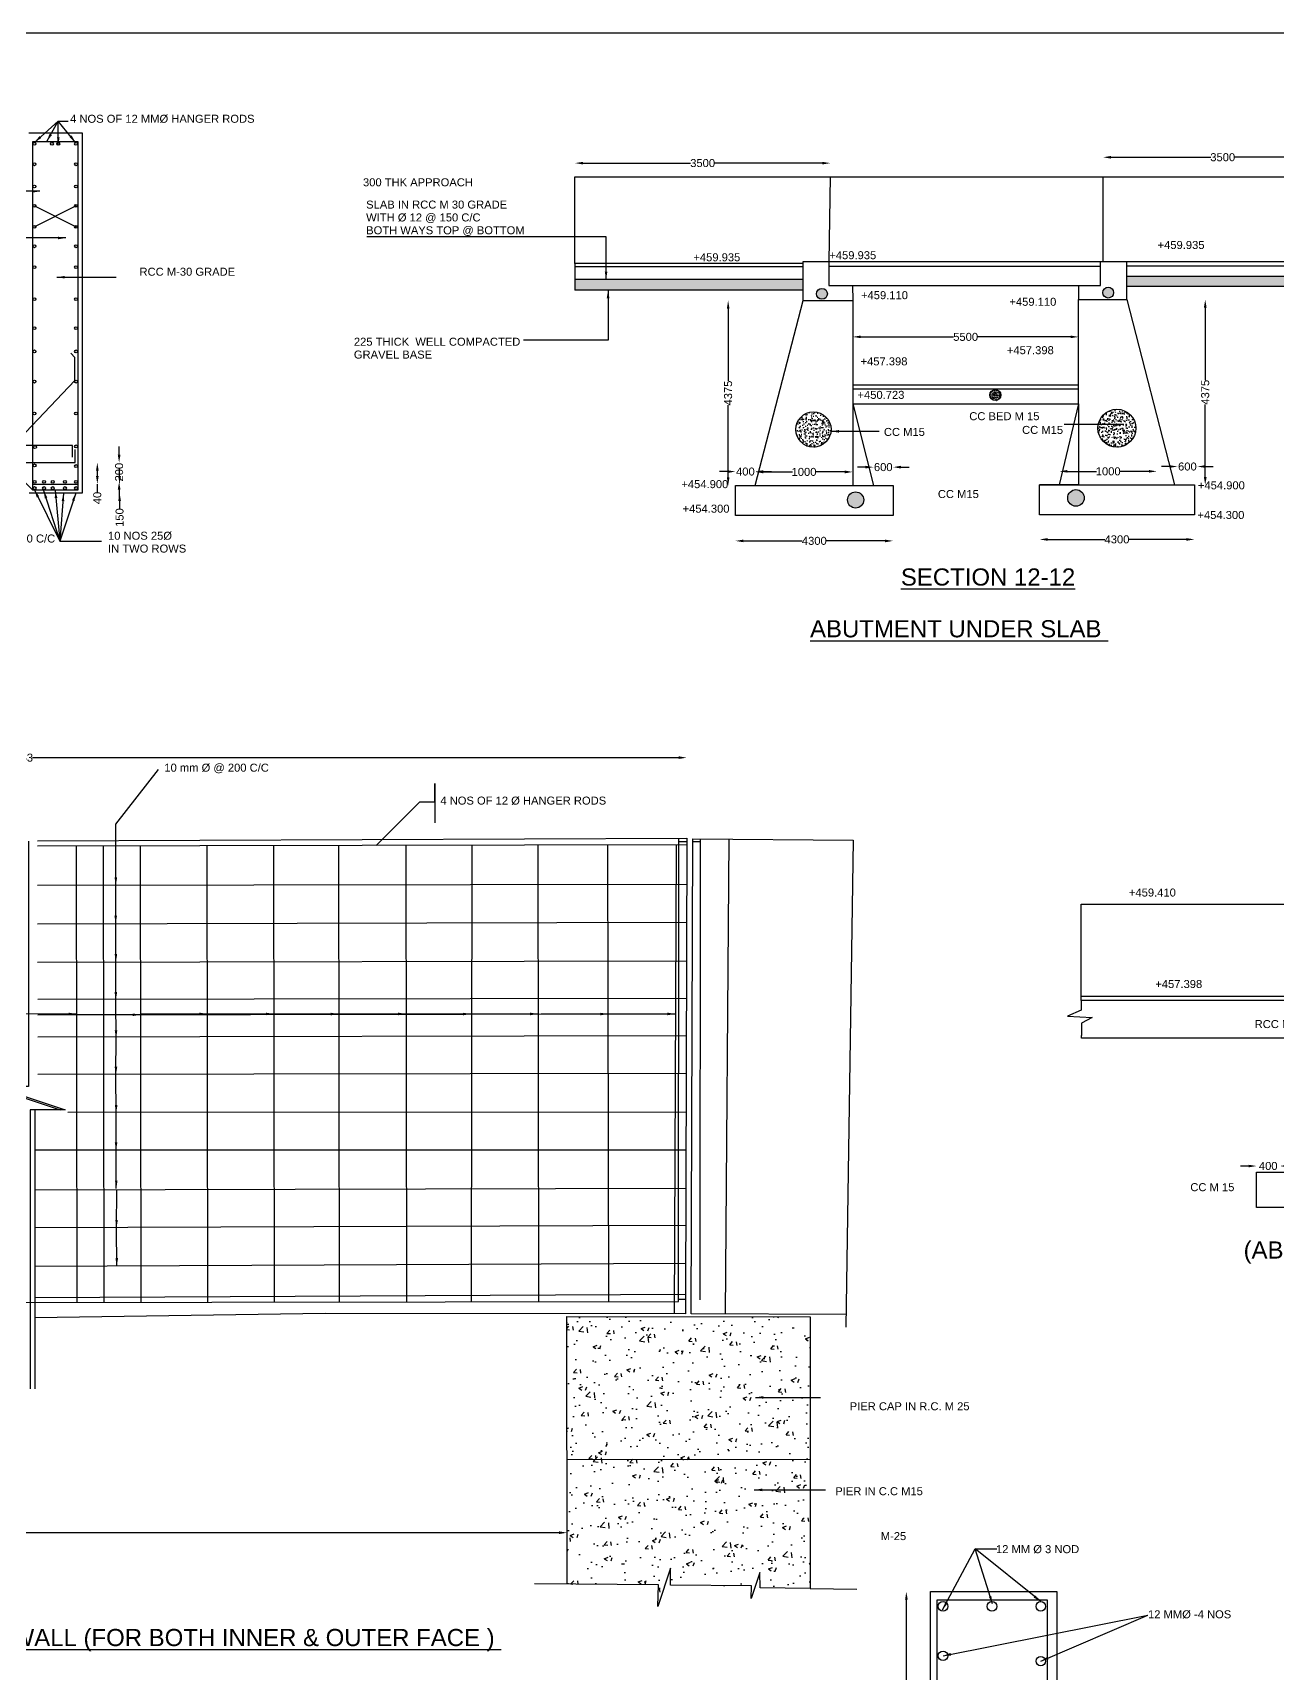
# Model space of a CAD drawing. Header units: millimetres. Extents: x 2556607 to 2590778, y 44347495 to 44371211.
# Drawn here: x 2566136 to 2577023, y 44356865 to 44371211 of the extents above; entities that cross this region are included whole.
import ezdxf

# ---------------------------------------------------------------- set-up
doc = ezdxf.new("R2010")
doc.units = ezdxf.units.MM
doc.header["$MEASUREMENT"] = 0
doc.layers.add('DRAWING', color=2, linetype='Continuous')
doc.styles.get("Standard").update_dxf_attribs({"font": 'arial.ttf', "height": 70})
doc.dimstyles.get("Standard").update_dxf_attribs({"dimtxt": 70, "dimasz": 70, "dimexe": 0.18, "dimexo": 0.0625, "dimgap": 0.09, "dimtad": 0, "dimdec": 0, "dimzin": 0, "dimdsep": 46, "dimtxsty": 'Standard', "dimcen": 0.09, "dimse1": 1, "dimse2": 1, "dimadec": 0, "dimazin": 0, "dimtfac": 1, "dimtdec": 0, "dimtofl": 0, "dimtmove": 0, "dimatfit": 3, "dimfxl": 1, "dimtolj": 1, "dimtzin": 0, "dimarcsym": 0})
pattern_1 = [(228.0128, (54, 75), (-599.99986741186, -675.00010062054), [10.0902, -998.9316]), (184.9697, (47.25, 67.5), (900.00007886382, 74.99934802553), [17.3151, -1714.194375]), (132.5104, (30, 66), (749.999303876, -825.00065054034), [12.2091, -1208.7024]), (267.2737, (0.75, 47.25), (74.99970132954, 1500.000022123), [15.76785, -1561.01685]), (292.8337, (0, 31.5), (-375.0007429078, 899.99973088333), [15.461625, -1530.702975]), (357.2737, (6, 17.25), (-1500.000022123, 74.99970132954), [15.76785, -1561.01685]), (37.6942, (21.75, 16.5), (-975.00055092135, -749.99928038704), [20.852175, -2064.363675]), (72.2553, (38.25, 29.25), (525.0008072029, 1649.99971734294), [19.6866, -1948.974075]), (121.4296, (44.25, 48), (-600.00061756323, 974.99962773694), [15.82125, -1566.305475]), (175.2364, (36, 61.5), (825.000070974, -74.9993649496), [18.0624, -885.057225]), (222.3974, (18, 63), (-900.00055133049, -824.99940615106), [23.3586, -2312.503125]), (138.8141, (75, 46.5), (-525.0002210104, 449.9997985007), [7.972575, -789.2883]), (171.4692, (69, 51.75), (974.99987136113, -150.00059325298), [15.167775, -1501.613325]), (225, (54, 54), (-8e-15, -75.00002321), [10.606575, -95.4594]), (203.1986, (48.75, 63), (374.9999798, 150.0000993949), [5.71185, -565.471125]), (291.8014, (43.5, 60.75), (-74.9999932875, 225.000020476), [8.077725, -395.80965]), (30.9638, (46.5, 53.25), (224.9998516716, 150.0001862656), [13.119675, -424.201725]), (161.5651, (57.75, 60), (150.000032594, -74.999880242), [9.486825, -227.684025]), (16.3895, (0, 60.75), (750.0001648809, 224.99945323635), [13.29, -1315.713375]), (70.3462, (12.75, 64.5), (-299.9996435529, -825.00016017047), [11.149575, -1103.8056]), (293.1986, (57.75, 75), (-150.0000993949, 374.9999798), [11.423625, -559.75935]), (343.6105, (62.25, 64.5), (-750.0001648809, 224.99945323635), [13.29, -1315.713375]), (339.444, (0, 14.25), (-375.0001383407, 149.9996997316), [12.816, -627.9843]), (294.7751, (12, 9.75), (-374.9994141934, 825.00025663793), [10.73835, -1063.098225]), (66.8014, (58.5, 0), (150.0000993949, 374.9999798), [11.423625, -559.75935]), (17.354, (63, 10.5), (-975.00015143226, -299.99958766943), [12.572325, -1244.6568]), (69.444, (21.75, 0), (-149.9996997316, -375.0001383407), [6.408, -634.3923]), (101.3099, (54, 0), (-74.999822412, 300.0000564173), [3.82425, -378.602175]), (165.9638, (53.25, 3.75), (225.000040949, -74.999854302), [15.461625, -293.77125]), (186.009, (38.25, 7.5), (749.99998131795, 74.99994881114), [14.32875, -1418.544225]), (303.6901, (46.5, 46.5), (-75.000100088, 149.999966833), [10.81665, -259.599675]), (353.1572, (52.5, 37.5), (1274.9999524109, -150.00059984436), [18.88455, -1869.567225]), (60.9454, (71.25, 35.25), (-300.00000204, -525.0000288427), [7.7217, -764.45055]), (90, (75, 42), (-75, 75), [4.5, -70.5]), (120.2564, (36.75, 9.75), (299.9996165102, -525.0001841891), [10.4193, -1031.514]), (48.0128, (31.5, 18.75), (599.99986741186, 675.00010062054), [20.1804, -988.8414]), (0, (45, 33.75), (75, 75), [19.5, -55.5]), (325.3048, (64.5, 33.75), (-749.99956942406, 525.0006457196), [11.85855, -1173.99555]), (254.0546, (74.25, 27), (-74.9999916972, -300.000009499), [10.92015, -535.0881]), (207.646, (71.25, 16.5), (-1424.99968553847, -750.00057848769), [17.779875, -1760.21055]), (175.4261, (55.5, 8.25), (-975.0000418734, 74.99961008708), [18.809925, -1862.18055])]
pattern_2 = [(50, (0, 0), (71.72601826, -6.2752135), [7.5, -82.5]), (355, (0, 0), (-13.87513336, 75.21921337), [6, -66]), (100.4514, (5.98, -0.52), (57.85093817, 68.94395421), [6.374019, -70.1142112]), (46.1842, (0, 20), (106.72410486, -16.55190143), [11.25, -123.75]), (96.6356, (8.89, 18.62), (93.46627055, 97.4117871), [9.5610288, -105.1713]), (351.1842, (0, 20), (93.4661945, 97.4118601), [9, -99]), (21, (10, 15), (59.69070521, -40.26188907), [7.5, -82.5]), (326, (10, 15), (24.33153319, 72.5150045), [6, -66]), (71.4514, (14.974, 11.645), (84.02226286, 32.25304967), [6.374019, -70.1142112]), (37.5, (0, 0), (1.215985532, 33.289385383), [0, -65.2, 0, -67, 0, -66.25]), (7.5, (0, 0), (26.306953744, 39.441171188), [0, -38.2, 0, -63.7, 0, -25.25]), (327.5, (-22.3, 0), (53.382243617, -2.255487173), [0, -25, 0, -78, 0, -103.5]), (317.5, (-32.3, 0), (58.318616934, 10.010498233), [0, -32.5, 0, -51.8, 0, -73.5])]
pattern_3 = [(50, (0, 0), (14.345203652, -1.2550426997), [1.5, -16.5]), (355, (0, 0), (-2.7750266723, 15.043842674), [1.2, -13.2]), (100.4514, (1.195, -0.105), (11.5701876343, 13.7887908412), [1.2748038, -14.02284224]), (46.1842, (0, 4), (21.3448209725, -3.3103802866), [2.25, -24.75]), (96.6356, (1.779, 3.724), (18.693254111, 19.482357418), [1.91220576, -21.03426]), (351.1842, (0, 4), (18.693238903, 19.482372019), [1.8, -19.8]), (21, (2, 3), (11.9381410424, -8.0523778133), [1.5, -16.5]), (326, (2, 3), (4.8663066384, 14.503000901), [1.2, -13.2]), (71.4514, (2.995, 2.329), (16.8044525716, 6.450609934), [1.2748038, -14.02284224]), (37.5, (0, 0), (0.24319710635, 6.6578770766), [0, -13.04, 0, -13.4, 0, -13.25]), (7.5, (0, 0), (5.2613907488, 7.8882342376), [0, -7.64, 0, -12.74, 0, -5.05]), (327.5, (-4.46, 0), (10.67644872345, -0.4510974347), [0, -5, 0, -15.6, 0, -20.7]), (317.5, (-6.46, 0), (11.6637233868, 2.0020996466), [0, -6.5, 0, -10.36, 0, -14.7])]

# ---------------------------------------------------------------- blocks, each defined once
blk = doc.blocks.new('*D65')
at = {"layer": 'Defpoints', "color": 0, "transparency": 16777216}
for p in [(2576842, 44361301), (2576842, 44361246), (2577046, 44361246)]:
    blk.add_point(p, dxfattribs=at)
at = {"layer": 'DRAWING', "color": 0, "lineweight": -2, "transparency": 16777216}
for p, q in [((2576772, 44361301), (2576702, 44361301)), ((2577116, 44361301), (2577186, 44361301))]:
    blk.add_line(p, q, dxfattribs=at)
at = {"layer": 'DRAWING', "color": 0, "transparency": 16777216}
for points in [[(2576772, 44361312), (2576772, 44361289), (2576842, 44361301)], [(2577116, 44361312), (2577116, 44361289), (2577046, 44361301)]]:
    blk.add_solid(points, dxfattribs=at)
at = {"layer": 'DRAWING', "color": 0, "transparency": 16777216, "insert": (2576944, 44361301), "char_height": 70, "attachment_point": 5}
blk.add_mtext('\\A1;400', dxfattribs=at)
blk = doc.blocks.new('*D75')
at = {"layer": 'Defpoints', "color": 0, "transparency": 16777216}
for p in [(2574944, 44366995), (2576299, 44366995), (2576299, 44366781)]:
    blk.add_point(p, dxfattribs=at)
at = {"layer": 'DRAWING', "color": 0, "lineweight": -2, "transparency": 16777216}
for p, q in [((2575014, 44366781), (2575515, 44366781)), ((2576229, 44366781), (2575727, 44366781))]:
    blk.add_line(p, q, dxfattribs=at)
at = {"layer": 'DRAWING', "color": 0, "transparency": 16777216}
for points in [[(2575014, 44366792), (2575014, 44366769), (2574944, 44366781)], [(2576229, 44366792), (2576229, 44366769), (2576299, 44366781)]]:
    blk.add_solid(points, dxfattribs=at)
at = {"layer": 'DRAWING', "color": 0, "transparency": 16777216, "insert": (2575621, 44366781), "char_height": 70, "attachment_point": 5}
blk.add_mtext('\\A1;4300', dxfattribs=at)
blk = doc.blocks.new('*D76')
at = {"layer": 'Defpoints', "color": 0, "transparency": 16777216}
for p in [(2572283, 44366990), (2573662, 44366990), (2573662, 44366768)]:
    blk.add_point(p, dxfattribs=at)
at = {"layer": 'DRAWING', "color": 0, "lineweight": -2, "transparency": 16777216}
for p, q in [((2572353, 44366768), (2572867, 44366768)), ((2573592, 44366768), (2573079, 44366768))]:
    blk.add_line(p, q, dxfattribs=at)
at = {"layer": 'DRAWING', "color": 0, "transparency": 16777216}
for points in [[(2572353, 44366779), (2572353, 44366756), (2572283, 44366768)], [(2573592, 44366779), (2573592, 44366756), (2573662, 44366768)]]:
    blk.add_solid(points, dxfattribs=at)
at = {"layer": 'DRAWING', "color": 0, "transparency": 16777216, "insert": (2572973, 44366768), "char_height": 70, "attachment_point": 5}
blk.add_mtext('\\A1;4300', dxfattribs=at)
blk = doc.blocks.new('*D77')
at = {"layer": 'Defpoints', "color": 0, "transparency": 16777216}
for p in [(2572457, 44367374), (2572283, 44367253), (2572457, 44367253)]:
    blk.add_point(p, dxfattribs=at)
at = {"layer": 'DRAWING', "color": 0, "lineweight": -2, "transparency": 16777216}
for p, q in [((2572213, 44367374), (2572143, 44367374)), ((2572527, 44367374), (2572597, 44367374))]:
    blk.add_line(p, q, dxfattribs=at)
at = {"layer": 'DRAWING', "color": 0, "transparency": 16777216}
for points in [[(2572213, 44367386), (2572213, 44367362), (2572283, 44367374)], [(2572527, 44367386), (2572527, 44367362), (2572457, 44367374)]]:
    blk.add_solid(points, dxfattribs=at)
at = {"layer": 'DRAWING', "color": 0, "transparency": 16777216, "insert": (2572370, 44367374), "char_height": 70, "attachment_point": 5}
blk.add_mtext('\\A1;400', dxfattribs=at)
blk = doc.blocks.new('*D78')
at = {"layer": 'Defpoints', "color": 0, "transparency": 16777216}
for p in [(2573662, 44367413), (2573490, 44367253), (2573662, 44367253)]:
    blk.add_point(p, dxfattribs=at)
at = {"layer": 'DRAWING', "color": 0, "lineweight": -2, "transparency": 16777216}
for p, q in [((2573420, 44367413), (2573350, 44367413)), ((2573732, 44367413), (2573802, 44367413))]:
    blk.add_line(p, q, dxfattribs=at)
at = {"layer": 'DRAWING', "color": 0, "transparency": 16777216}
for points in [[(2573420, 44367425), (2573420, 44367401), (2573490, 44367413)], [(2573732, 44367425), (2573732, 44367401), (2573662, 44367413)]]:
    blk.add_solid(points, dxfattribs=at)
at = {"layer": 'DRAWING', "color": 0, "transparency": 16777216, "insert": (2573576, 44367413), "char_height": 70, "attachment_point": 5}
blk.add_mtext('\\A1;600', dxfattribs=at)
blk = doc.blocks.new('*D79')
at = {"layer": 'Defpoints', "color": 0, "transparency": 16777216}
for p in [(2573309, 44367371), (2572457, 44367253), (2573309, 44367253)]:
    blk.add_point(p, dxfattribs=at)
at = {"layer": 'DRAWING', "color": 0, "lineweight": -2, "transparency": 16777216}
for p, q in [((2572527, 44367371), (2572782, 44367371)), ((2573239, 44367371), (2572984, 44367371))]:
    blk.add_line(p, q, dxfattribs=at)
at = {"layer": 'DRAWING', "color": 0, "transparency": 16777216}
for points in [[(2572527, 44367383), (2572527, 44367359), (2572457, 44367371)], [(2573239, 44367383), (2573239, 44367359), (2573309, 44367371)]]:
    blk.add_solid(points, dxfattribs=at)
at = {"layer": 'DRAWING', "color": 0, "transparency": 16777216, "insert": (2572883, 44367371), "char_height": 70, "attachment_point": 5}
blk.add_mtext('\\A1;1000', dxfattribs=at)
blk = doc.blocks.new('*D80')
at = {"layer": 'Defpoints', "color": 0, "transparency": 16777216}
for p in [(2572219, 44368870), (2572875, 44368870), (2572283, 44367253)]:
    blk.add_point(p, dxfattribs=at)
at = {"layer": 'DRAWING', "color": 0, "lineweight": -2, "transparency": 16777216}
for p, q in [((2572219, 44368800), (2572219, 44368168)), ((2572219, 44367323), (2572219, 44367955))]:
    blk.add_line(p, q, dxfattribs=at)
at = {"layer": 'DRAWING', "color": 0, "transparency": 16777216}
for points in [[(2572208, 44368800), (2572231, 44368800), (2572219, 44368870)], [(2572208, 44367323), (2572231, 44367323), (2572219, 44367253)]]:
    blk.add_solid(points, dxfattribs=at)
at = {"layer": 'DRAWING', "color": 0, "transparency": 16777216, "insert": (2572219, 44368061), "char_height": 70, "attachment_point": 5, "rotation": 90}
blk.add_mtext('\\A1;4375', dxfattribs=at)
blk = doc.blocks.new('*D81')
at = {"layer": 'Defpoints', "color": 0, "transparency": 16777216}
for p in [(2573309, 44368552), (2575285, 44368552), (2575285, 44368552)]:
    blk.add_point(p, dxfattribs=at)
at = {"layer": 'DRAWING', "color": 0, "lineweight": -2, "transparency": 16777216}
for p, q in [((2573379, 44368552), (2574192, 44368552)), ((2575215, 44368552), (2574401, 44368552))]:
    blk.add_line(p, q, dxfattribs=at)
at = {"layer": 'DRAWING', "color": 0, "transparency": 16777216}
for points in [[(2573379, 44368564), (2573379, 44368541), (2573309, 44368552)], [(2575215, 44368564), (2575215, 44368541), (2575285, 44368552)]]:
    blk.add_solid(points, dxfattribs=at)
at = {"layer": 'DRAWING', "color": 0, "transparency": 16777216, "insert": (2574297, 44368552), "char_height": 70, "attachment_point": 5}
blk.add_mtext('\\A1;5500', dxfattribs=at)
blk = doc.blocks.new('*D82')
at = {"layer": 'Defpoints', "color": 0, "transparency": 16777216}
for p in [(2576323, 44367418), (2576151, 44367258), (2576323, 44367258)]:
    blk.add_point(p, dxfattribs=at)
at = {"layer": 'DRAWING', "color": 0, "lineweight": -2, "transparency": 16777216}
for p, q in [((2576081, 44367418), (2576011, 44367418)), ((2576393, 44367418), (2576463, 44367418))]:
    blk.add_line(p, q, dxfattribs=at)
at = {"layer": 'DRAWING', "color": 0, "transparency": 16777216}
for points in [[(2576081, 44367430), (2576081, 44367407), (2576151, 44367418)], [(2576393, 44367430), (2576393, 44367407), (2576323, 44367418)]]:
    blk.add_solid(points, dxfattribs=at)
at = {"layer": 'DRAWING', "color": 0, "transparency": 16777216, "insert": (2576237, 44367418), "char_height": 70, "attachment_point": 5}
blk.add_mtext('\\A1;600', dxfattribs=at)
blk = doc.blocks.new('*D83')
at = {"layer": 'Defpoints', "color": 0, "transparency": 16777216}
for p in [(2575117, 44367258), (2575970, 44367376), (2575970, 44367258)]:
    blk.add_point(p, dxfattribs=at)
at = {"layer": 'DRAWING', "color": 0, "lineweight": -2, "transparency": 16777216}
for p, q in [((2575187, 44367376), (2575442, 44367376)), ((2575900, 44367376), (2575645, 44367376))]:
    blk.add_line(p, q, dxfattribs=at)
at = {"layer": 'DRAWING', "color": 0, "transparency": 16777216}
for points in [[(2575187, 44367388), (2575187, 44367365), (2575117, 44367376)], [(2575900, 44367388), (2575900, 44367365), (2575970, 44367376)]]:
    blk.add_solid(points, dxfattribs=at)
at = {"layer": 'DRAWING', "color": 0, "transparency": 16777216, "insert": (2575544, 44367376), "char_height": 70, "attachment_point": 5}
blk.add_mtext('\\A1;1000', dxfattribs=at)
blk = doc.blocks.new('*D84')
at = {"layer": 'Defpoints', "color": 0, "transparency": 16777216}
for p in [(2575706, 44368878), (2576393, 44368878), (2576299, 44367257)]:
    blk.add_point(p, dxfattribs=at)
at = {"layer": 'DRAWING', "color": 0, "lineweight": -2, "transparency": 16777216}
for p, q in [((2576393, 44368808), (2576393, 44368174)), ((2576393, 44367327), (2576393, 44367961))]:
    blk.add_line(p, q, dxfattribs=at)
at = {"layer": 'DRAWING', "color": 0, "transparency": 16777216}
for points in [[(2576381, 44368808), (2576405, 44368808), (2576393, 44368878)], [(2576381, 44367327), (2576405, 44367327), (2576393, 44367257)]]:
    blk.add_solid(points, dxfattribs=at)
at = {"layer": 'DRAWING', "color": 0, "transparency": 16777216, "insert": (2576393, 44368068), "char_height": 70, "attachment_point": 5, "rotation": 90}
blk.add_mtext('\\A1;4375', dxfattribs=at)
blk = doc.blocks.new('*D90')
at = {"layer": 'Defpoints', "color": 0, "transparency": 16777216}
for p in [(2566506, 44367453), (2566506, 44367265), (2566700, 44367265)]:
    blk.add_point(p, dxfattribs=at)
at = {"layer": 'DRAWING', "color": 0, "lineweight": -2, "transparency": 16777216}
for p, q in [((2566700, 44367383), (2566700, 44367335)), ((2566700, 44367265), (2566700, 44367195))]:
    blk.add_line(p, q, dxfattribs=at)
at = {"layer": 'DRAWING', "color": 0, "transparency": 16777216}
for points in [[(2566689, 44367383), (2566712, 44367383), (2566700, 44367453)], [(2566689, 44367335), (2566712, 44367335), (2566700, 44367265)]]:
    blk.add_solid(points, dxfattribs=at)
at = {"layer": 'DRAWING', "color": 0, "transparency": 16777216, "insert": (2566700, 44367143), "char_height": 70, "attachment_point": 5, "rotation": 90}
blk.add_mtext('\\A1;40', dxfattribs=at)
blk = doc.blocks.new('*D91')
at = {"layer": 'Defpoints', "color": 0, "transparency": 16777216}
for p in [(2566506, 44367453), (2566502, 44367285), (2566891, 44367285)]:
    blk.add_point(p, dxfattribs=at)
at = {"layer": 'DRAWING', "color": 0, "lineweight": -2, "transparency": 16777216}
for p, q in [((2566891, 44367523), (2566891, 44367593)), ((2566891, 44367215), (2566891, 44367145))]:
    blk.add_line(p, q, dxfattribs=at)
at = {"layer": 'DRAWING', "color": 0, "transparency": 16777216}
for points in [[(2566879, 44367523), (2566903, 44367523), (2566891, 44367453)], [(2566879, 44367215), (2566903, 44367215), (2566891, 44367285)]]:
    blk.add_solid(points, dxfattribs=at)
at = {"layer": 'DRAWING', "color": 0, "transparency": 16777216, "insert": (2566891, 44367369), "char_height": 70, "attachment_point": 5, "rotation": 90}
blk.add_mtext('\\A1;200', dxfattribs=at)
blk = doc.blocks.new('*D92')
at = {"layer": 'Defpoints', "color": 0, "transparency": 16777216}
for p in [(2566506, 44367265), (2566511, 44367186), (2566895, 44367186)]:
    blk.add_point(p, dxfattribs=at)
at = {"layer": 'DRAWING', "color": 0, "lineweight": -2, "transparency": 16777216}
for p, q in [((2566895, 44367335), (2566895, 44367405)), ((2566895, 44367116), (2566895, 44367046))]:
    blk.add_line(p, q, dxfattribs=at)
at = {"layer": 'DRAWING', "color": 0, "transparency": 16777216}
for points in [[(2566883, 44367335), (2566907, 44367335), (2566895, 44367265)], [(2566883, 44367116), (2566907, 44367116), (2566895, 44367186)]]:
    blk.add_solid(points, dxfattribs=at)
at = {"layer": 'DRAWING', "color": 0, "transparency": 16777216, "insert": (2566895, 44366972), "char_height": 70, "attachment_point": 5, "rotation": 90}
blk.add_mtext('\\A1;150', dxfattribs=at)
blk = doc.blocks.new('*D93')
at = {"layer": 'Defpoints', "color": 0, "transparency": 16777216}
for p in [(2573113, 44370072), (2570879, 44369951), (2573113, 44369951)]:
    blk.add_point(p, dxfattribs=at)
at = {"layer": 'DRAWING', "color": 0, "lineweight": -2, "transparency": 16777216}
for p, q in [((2570949, 44370072), (2571891, 44370072)), ((2573043, 44370072), (2572100, 44370072))]:
    blk.add_line(p, q, dxfattribs=at)
at = {"layer": 'DRAWING', "color": 0, "transparency": 16777216}
for points in [[(2570949, 44370083), (2570949, 44370060), (2570879, 44370072)], [(2573043, 44370083), (2573043, 44370060), (2573113, 44370072)]]:
    blk.add_solid(points, dxfattribs=at)
at = {"layer": 'DRAWING', "color": 0, "transparency": 16777216, "insert": (2571996, 44370072), "char_height": 70, "attachment_point": 5}
blk.add_mtext('\\A1;3500', dxfattribs=at)
blk = doc.blocks.new('*D94')
at = {"layer": 'Defpoints', "color": 0, "transparency": 16777216}
for p in [(2577593, 44370123), (2575500, 44369951), (2577593, 44369881)]:
    blk.add_point(p, dxfattribs=at)
at = {"layer": 'DRAWING', "color": 0, "lineweight": -2, "transparency": 16777216}
for p, q in [((2575570, 44370123), (2576442, 44370123)), ((2577523, 44370123), (2576651, 44370123))]:
    blk.add_line(p, q, dxfattribs=at)
at = {"layer": 'DRAWING', "color": 0, "transparency": 16777216}
for points in [[(2575570, 44370135), (2575570, 44370111), (2575500, 44370123)], [(2577523, 44370135), (2577523, 44370111), (2577593, 44370123)]]:
    blk.add_solid(points, dxfattribs=at)
at = {"layer": 'DRAWING', "color": 0, "transparency": 16777216, "insert": (2576546, 44370123), "char_height": 70, "attachment_point": 5}
blk.add_mtext('\\A1;3500', dxfattribs=at)
blk = doc.blocks.new('*D96')
at = {"layer": 'Defpoints', "color": 0, "transparency": 16777216}
for p in [(2571857, 44364872), (2560201, 44364098), (2571857, 44364067)]:
    blk.add_point(p, dxfattribs=at)
at = {"layer": 'DRAWING', "color": 0, "lineweight": -2, "transparency": 16777216}
for p, q in [((2560271, 44364872), (2565924, 44364872)), ((2571787, 44364872), (2566134, 44364872))]:
    blk.add_line(p, q, dxfattribs=at)
at = {"layer": 'DRAWING', "color": 0, "transparency": 16777216}
for points in [[(2560271, 44364884), (2560271, 44364861), (2560201, 44364872)], [(2571787, 44364884), (2571787, 44364861), (2571857, 44364872)]]:
    blk.add_solid(points, dxfattribs=at)
at = {"layer": 'DRAWING', "color": 0, "transparency": 16777216, "insert": (2566029, 44364872), "char_height": 70, "attachment_point": 5}
blk.add_mtext('\\A1;3153', dxfattribs=at)
blk = doc.blocks.new('*D97')
at = {"layer": 'Defpoints', "color": 0, "transparency": 16777216}
for p in [(2560421, 44358126), (2570809, 44358138), (2570809, 44358094)]:
    blk.add_point(p, dxfattribs=at)
at = {"layer": 'DRAWING', "color": 0, "lineweight": -2, "transparency": 16777216}
for p, q in [((2560491, 44358094), (2565412, 44358094)), ((2570739, 44358094), (2565818, 44358094))]:
    blk.add_line(p, q, dxfattribs=at)
at = {"layer": 'DRAWING', "color": 0, "transparency": 16777216}
for points in [[(2560491, 44358106), (2560491, 44358082), (2560421, 44358094)], [(2570739, 44358106), (2570739, 44358082), (2570809, 44358094)]]:
    blk.add_solid(points, dxfattribs=at)
at = {"layer": 'DRAWING', "color": 0, "transparency": 16777216, "insert": (2565615, 44358094), "char_height": 70, "attachment_point": 5}
blk.add_mtext('\\A1;8000 C/C', dxfattribs=at)
blk = doc.blocks.new('*D98')
at = {"layer": 'Defpoints', "color": 0, "transparency": 16777216}
for p in [(2573988, 44357579), (2573778, 44355396), (2573988, 44355396)]:
    blk.add_point(p, dxfattribs=at)
at = {"layer": 'DRAWING', "color": 0, "lineweight": -2, "transparency": 16777216}
for p, q in [((2573778, 44357509), (2573778, 44356566)), ((2573778, 44355466), (2573778, 44356409))]:
    blk.add_line(p, q, dxfattribs=at)
at = {"layer": 'DRAWING', "color": 0, "transparency": 16777216}
for points in [[(2573767, 44357509), (2573790, 44357509), (2573778, 44357579)], [(2573767, 44355466), (2573790, 44355466), (2573778, 44355396)]]:
    blk.add_solid(points, dxfattribs=at)
at = {"layer": 'DRAWING', "color": 0, "transparency": 16777216, "insert": (2573778, 44356487), "char_height": 70, "attachment_point": 5, "rotation": 90}
blk.add_mtext('\\A1;450', dxfattribs=at)

msp = doc.modelspace()

# ---------------------------------------------------------------- hatches: boundary and pattern name
at = {"layer": 'DRAWING'}
h = msp.add_hatch(dxfattribs=at)
h.set_pattern_fill('GRAVEL', color=0, scale=75, style=0)
h.set_pattern_definition(pattern_1)
h.paths.add_polyline_path([(2572875.4, 44369053.2), (2570878.8, 44369053.2), (2570878.8, 44368960.5), (2572875.4, 44368960.5)])
h = msp.add_hatch(dxfattribs=at)
h.set_pattern_fill('AR-CONC', color=0, scale=2, style=0)
h.set_pattern_definition(pattern_3)
h.paths.add_polyline_path([(2575189.6, 44367143.6, 1), (2575334.7, 44367143.6, 1)])
h.paths.add_polyline_path([(2573263.6, 44367126, 1), (2573404.9, 44367126, 1)])
h.paths.add_polyline_path([(2575591.3, 44368939, 1), (2575496.4, 44368939, 1)])
h.paths.add_polyline_path([(2572991.7, 44368928.8, 1), (2573087.3, 44368928.8, 1)])
h = msp.add_hatch(dxfattribs=at)
h.set_pattern_fill('GRAVEL', color=0, scale=75, style=0)
h.set_pattern_definition(pattern_1)
h.paths.add_polyline_path([(2577593.1, 44369082), (2575705.8, 44369082), (2575705.8, 44368993), (2577593.1, 44368993)])
h = msp.add_hatch(dxfattribs=at)
h.set_pattern_fill('AR-CONC', color=0, scale=2, style=0)
h.set_pattern_definition(pattern_3)
h.paths.add_polyline_path([(2574509, 44368043.2, 1), (2574605.4, 44368043.2, 1)])
h = msp.add_hatch(dxfattribs=at)
h.set_pattern_fill('AR-CONC', color=0, scale=10, style=0)
h.set_pattern_definition(pattern_2)
h.paths.add_polyline_path([(2572811.6, 44367742.4, 1), (2573119.1, 44367742.4, 1)])
h = msp.add_hatch(dxfattribs=at)
h.set_pattern_fill('AR-CONC', color=0, scale=10, style=0)
h.set_pattern_definition(pattern_2)
h.paths.add_polyline_path([(2575785.8, 44367753.2, 1), (2575453.9, 44367753.2, 1)])
h = msp.add_hatch(dxfattribs=at)
h.set_pattern_fill('AR-CONC', color=0, scale=50, angle=-0.36261, style=0)
h.set_pattern_definition([(49.6373946, (-280711.33, 17086.24), (358.4243423, -33.6450713), [37.5, -412.5]), (354.6373946, (-280711.33, 17086.24), (-66.99411, 376.527587), [30, -330]), (100.0887946, (-280681.46, 17083.44), (291.4304974, 342.8822858), [31.870095, -350.571056]), (45.8215946, (-280710.7, 17186.24), (533.086085, -86.1349292), [56.25, -618.75]), (96.2729946, (-280666.3, 17179.06), (470.404403, 484.091621), [47.805144, -525.8565]), (350.8215946, (-280710.7, 17186.24), (470.404025, 484.0919884), [45, -495]), (20.6373946, (-280660.86, 17160.92), (297.173539, -203.1942117), [37.5, -412.5]), (325.6373946, (-280660.86, 17160.92), (123.9498278, 361.797837), [30, -330]), (71.0887946, (-280636.1, 17144), (421.123487, 158.6032957), [31.870095, -350.571056]), (37.1373946, (-280711.33, 17086.24), (7.1331846, 166.40511614), [0, -326, 0, -335, 0, -331.25]), (7.1373946, (-280711.33, 17086.24), (132.7801748, 196.3694737), [0, -191, 0, -318.5, 0, -126.25]), (327.1373946, (-280822.83, 17086.95), (266.8345024, -12.96638865), [0, -125, 0, -390, 0, -517.5]), (317.1373946, (-280872.83, 17087.26), (291.9040083, 48.2061081), [0, -162.5, 0, -259, 0, -367.5])])
h.paths.add_polyline_path([(2572936.4, 44358734.8), (2572937.5, 44359980.7), (2570806.9, 44359984.7), (2570808.4, 44358736.6)])
h.paths.add_polyline_path([(2570808.4, 44358736.6), (2570809.7, 44357644.5), (2571608.5, 44357638.1), (2571604.1, 44357449.7), (2571715.5, 44357784.5), (2571716.1, 44357634.1), (2572422.4, 44357630.5), (2572420.9, 44357519.3), (2572497.1, 44357745.4), (2572498.7, 44357611.1), (2572935.5, 44357606.1), (2572936.4, 44358734.8)])

# ---------------------------------------------------------------- linework, layer by layer
at = {"layer": 'DRAWING', "color": 0}
for points in [[(2590778.2, 44347495), (2556606.7, 44347495), (2556606.7, 44371211.5), (2590778.2, 44371211.5)], [(2574943.9, 44367257.2), (2576298.8, 44367257.2), (2576298.8, 44366994.7), (2574943.9, 44366994.7)], [(2572283.1, 44367252.5), (2573662.4, 44367252.5), (2573662.4, 44366989.5), (2572283.1, 44366989.5)], [(2576842.3, 44361246.2), (2578433.4, 44361246.2), (2578433.4, 44360938.6), (2576842.3, 44360938.6)]]:
    msp.add_lwpolyline(points, close=True, dxfattribs=at)
for points in [[(2566102.4, 44370336.3), (2566568.4, 44370336.3), (2566568.4, 44367185.8), (2566104.4, 44367185.8)], [(2566136.9, 44367212.8), (2566136.9, 44370261.3), (2566528.4, 44370261.3), (2566528.4, 44367212.8), (2566136.9, 44367212.8)], [(2570878.8, 44369195.1), (2570878.8, 44369951), (2577593.1, 44369951), (2577593.1, 44368993), (2575705.8, 44368993)], [(2573113.1, 44369951), (2573099.8, 44369210.6)], [(2575499.8, 44369210.6), (2575499.8, 44369951)], [(2575499.8, 44369951), (2577593.1, 44369951)], [(2566514.4, 44369698.3), (2566149.9, 44369514.8)], [(2566149.9, 44369698.3), (2566514.4, 44369514.8)], [(2572875.4, 44369195.1), (2570878.8, 44369195.1), (2570878.8, 44368960.5)], [(2572875.4, 44369165.6), (2570878.8, 44369165.6)], [(2572875.4, 44368870.2), (2572875.4, 44369210.6), (2573099.8, 44369210.6), (2573099.8, 44369002.1), (2573308.5, 44369002.1), (2573308.9, 44368870.2)], [(2573099.8, 44369210.6), (2577593.1, 44369210.6)], [(2573099.8, 44369170.8), (2575477.1, 44369170.8)], [(2575477.1, 44369002.1), (2575477.1, 44369210.6)], [(2575705.8, 44368878.3), (2575705.8, 44369210.6)], [(2575705.8, 44369172.3), (2577593.1, 44369172.3)], [(2572875.4, 44369053.2), (2570878.8, 44369053.2)], [(2573308.9, 44369002.1), (2575285.1, 44369002.1), (2575285.1, 44368878.3)], [(2575285.1, 44369002.1), (2575477.1, 44369002.1)], [(2575705.8, 44369082), (2577593.1, 44369082)], [(2572875.4, 44368960.5), (2570878.8, 44368960.5)], [(2572456.7, 44367252.5), (2572875.4, 44368870.2), (2573308.9, 44368870.2), (2573308.9, 44367252.5)], [(2575285.1, 44367967), (2575285.1, 44368878.3), (2575705.8, 44368878.3), (2576123.6, 44367257.2)], [(2565632.9, 44367525.3), (2565660.4, 44367487.8), (2565857.9, 44367492.2), (2566504.9, 44368171.3), (2566504.9, 44368371.8), (2566469.4, 44368410.3)], [(2573308.9, 44368133.1), (2575285.1, 44368133.1)], [(2573308.9, 44368098.1), (2575285.1, 44368098.1)], [(2573308.9, 44367967), (2573489.8, 44367252.5)], [(2573308.9, 44367967), (2575285.1, 44367967), (2575285.1, 44367257.2), (2574943.9, 44367257.2)], [(2575285.1, 44367967), (2575114.5, 44367257.2)], [(2559055.9, 44367621.3), (2559055.9, 44367453.3), (2566506.4, 44367453.3), (2566506.4, 44367567.8)], [(2566482.9, 44367500.8), (2566482.9, 44367602.8), (2559076.9, 44367602.8), (2559076.9, 44367528.8)], [(2565513.9, 44367556.8), (2565542.4, 44367580.3), (2565769.9, 44367580.3), (2566136.9, 44367212.8)], [(2566136.9, 44367264.8), (2566528.4, 44367264.8)], [(2569140.3, 44364104.3), (2569520.4, 44364484.5), (2569651.8, 44364484.5), (2569651.8, 44364645.7), (2569651.8, 44364484.5), (2569651.8, 44364302.5)], [(2559530.8, 44360099), (2571783.7, 44360115.9), (2571786.9, 44364108.9)], [(2566057.1, 44364142.7), (2566057.1, 44361996.9), (2565761, 44361996.9), (2566375.9, 44361792.8), (2566111.7, 44361792.8), (2566111.7, 44359351.5)], [(2566099.4, 44364142.7), (2566099.4, 44361996.9), (2565803.3, 44361996.9), (2566418.2, 44361792.8), (2566154, 44361792.8), (2566154, 44359351.5)], [(2566176.4, 44364144.2), (2571857.5, 44364167.9), (2571847, 44360136.7)], [(2571857.4, 44364108.7), (2566176.5, 44364099.5)], [(2566516.2, 44364100.1), (2566522.3, 44360112.1)], [(2566760.9, 44360112.5), (2566754.4, 44364100.5)], [(2567075.9, 44364101), (2567082, 44360112.9)], [(2567666.6, 44360113.8), (2567660.2, 44364101.9)], [(2568242.5, 44364102.9), (2568248.6, 44360114.7)], [(2568818.5, 44360115.6), (2568812.1, 44364103.8)], [(2569398.4, 44364104.7), (2569404.5, 44360116.5)], [(2569973.7, 44360117.4), (2569973.7, 44360117.4), (2569980.6, 44364105.7)], [(2570553.8, 44364106.6), (2570560, 44360118.3)], [(2571174.1, 44360119.3), (2571167.6, 44364107.6)], [(2571764.2, 44364108.6), (2571746.3, 44360009.1)], [(2571786.9, 44364108.9), (2571786.9, 44364167.6)], [(2571786.9, 44364138.3), (2571857.4, 44364138.1)], [(2573250.5, 44360002.1), (2571896.7, 44360008.3), (2571908.8, 44364161.1)], [(2571908.7, 44364137.9), (2571973, 44364137.9)], [(2571908.8, 44364161.1), (2573313, 44364150.3), (2573313, 44364150.3), (2573248.8, 44359891.5)], [(2571973, 44364160.6), (2571970.1, 44360131.7)], [(2572195.7, 44360006.9), (2572227.7, 44364158.6)], [(2571856.5, 44363763.1), (2566177, 44363753.9)], [(2577460.5, 44362403.2), (2577460.5, 44362784.7), (2575307.3, 44362784.7), (2575307.3, 44363590), (2579352.4, 44363590)], [(2566177.6, 44363419.2), (2571855.6, 44363434.5)], [(2566178.1, 44363085), (2571854.7, 44363094.8)], [(2571853.8, 44362767.2), (2566178.6, 44362758)], [(2575307.3, 44362749.3), (2575307.3, 44362663.4), (2575188.6, 44362611.3), (2575403.5, 44362598.5), (2575309.3, 44362549.2), (2575309.3, 44362441.7)], [(2577460.5, 44362749.3), (2575307.3, 44362749.3), (2575307.3, 44362784.7)], [(2566178.9, 44362622.6), (2571757.8, 44362630.9)], [(2566179.2, 44362431.2), (2571853, 44362443.4)], [(2577460.5, 44362419.5), (2575309.3, 44362419.5), (2575309.3, 44362441.7)], [(2571852.1, 44362111.3), (2566179.7, 44362102.1)], [(2566441.4, 44361772.6), (2571851.2, 44361775.1)], [(2571850.4, 44361438.4), (2566154.2, 44361439.1)], [(2566154.1, 44361091.8), (2571849.5, 44361107.8)], [(2571848.6, 44360780), (2566154.1, 44360759.6)], [(2566154.1, 44360425.2), (2571847.8, 44360451.5)], [(2571847.1, 44360177.6), (2566154, 44360148.7)], [(2571783.7, 44360137.1), (2571847, 44360136.7), (2571846.2, 44360009), (2568692.6, 44360010.7), (2566154, 44359974.2), (2566154, 44359974.2)], [(2570806.9, 44359984.7), (2572937.5, 44359980.7), (2572935.5, 44357606.1), (2573345.1, 44357598.9)], [(2570809.7, 44357644.5), (2570806.9, 44359984.7)], [(2570808.4, 44358736.6), (2572936.4, 44358734.8)], [(2572935.5, 44357606.1), (2572498.7, 44357611.1), (2572497.1, 44357745.4), (2572420.9, 44357519.3), (2572422.4, 44357630.5), (2571716.1, 44357634.1), (2571715.5, 44357784.5), (2571604.1, 44357449.7), (2571608.5, 44357638.1), (2570524.8, 44357646.7)], [(2573988.5, 44355395.5), (2573988.5, 44357579), (2575093.5, 44357579), (2575093.5, 44356317.6), (2576144.8, 44356317.6), (2576148.8, 44355395.5)], [(2576148.4, 44355489.5), (2574048.7, 44355489.5), (2574048.7, 44357505.8), (2575009.2, 44357505.8), (2575009.2, 44355489.5)]]:
    msp.add_lwpolyline(points, dxfattribs=at)
for centre, radius in [((2566149.9, 44370240.8), 12.5), ((2566302.9, 44370240.8), 12.5), ((2566358.9, 44370240.8), 12.5), ((2566514.4, 44370240.8), 12.5), ((2566149.9, 44370061.8), 12.5), ((2566514.4, 44370061.8), 12.5), ((2566149.9, 44369866.8), 12.5), ((2566514.4, 44369866.8), 12.5), ((2566149.9, 44369698.3), 12.5), ((2566514.4, 44369698.3), 12.5), ((2566149.9, 44369514.8), 12.5), ((2566514.4, 44369514.8), 12.5), ((2566149.9, 44369344.8), 12.5), ((2566514.4, 44369344.8), 12.5), ((2566149.9, 44369161.3), 12.5), ((2566514.4, 44369161.3), 12.5), ((2575543.9, 44368939), 47.5), ((2566149.9, 44368881.8), 12.5), ((2566514.4, 44368881.8), 12.5), ((2573039.5, 44368928.8), 47.8), ((2566149.9, 44368628.3), 12.5), ((2566514.4, 44368628.3), 12.5), ((2566149.9, 44368425.3), 12.5), ((2566514.4, 44368425.3), 12.5), ((2566149.9, 44368160.8), 12.5), ((2566514.4, 44368160.8), 12.5), ((2574557.2, 44368043.2), 48.2), ((2566149.9, 44367882.3), 12.5), ((2566514.4, 44367882.3), 12.5), ((2572965.4, 44367742.4), 153.8), ((2575619.9, 44367753.2), 166), ((2566154.9, 44367588.8), 12.5), ((2566514.4, 44367594.8), 12.5), ((2566151.9, 44367428.3), 12.5), ((2566514.4, 44367422.8), 12.5), ((2566151.9, 44367284.8), 12.5), ((2566233.9, 44367284.8), 12.5), ((2566309.9, 44367284.8), 12.5), ((2566416.9, 44367284.8), 12.5), ((2566514.4, 44367284.8), 12.5), ((2566151.9, 44367230.3), 12.5), ((2566233.9, 44367230.3), 12.5), ((2566309.9, 44367230.3), 12.5), ((2566416.9, 44367230.3), 12.5), ((2566514.4, 44367230.3), 12.5), ((2573334.2, 44367126), 70.7), ((2575262.2, 44367143.6), 72.6), ((2574098.9, 44357450), 41.5), ((2574527.4, 44357450), 41.5), ((2574954.1, 44357450), 41.5), ((2574098.9, 44357017.4), 41.5), ((2574954.1, 44356970.9), 41.5)]:
    msp.add_circle(centre, radius, dxfattribs=at)

# ---------------------------------------------------------------- texts
for s, height, p in [('4 NOS OF 12 MMØ HANGER RODS', 70, (2566462, 44370424.8)), ('300 THK APPROACH ', 70, (2569024.5, 44369869.1)), ('SLAB IN RCC M 30 GRADE ', 70, (2569052.1, 44369674.2)), ('WITH Ø 12 @ 150 C/C ', 70, (2569052.1, 44369561.8)), ('BOTH WAYS TOP @ BOTTOM ', 70, (2569052.1, 44369449.4)), ('+459.935', 70, (2571914.9, 44369213.3)), ('+459.935', 70, (2573104.2, 44369231.6)), ('+459.935', 70, (2575976.1, 44369321)), ('RCC M-30 GRADE ', 70, (2567069.2, 44369087)), ('+459.110', 70, (2573381.6, 44368882)), ('+459.110', 70, (2574679.6, 44368824.2)), ('225 THICK  WELL COMPACTED ', 70, (2568944.7, 44368474.8)), ('GRAVEL BASE ', 70, (2568944.7, 44368362.4)), ('+457.398', 70, (2574657.5, 44368400.8)), ('+457.398', 70, (2573377.3, 44368303.1)), ('+450.723', 70, (2573350.6, 44368010)), ('CC BED M 15 ', 70, (2574328.5, 44367823.5)), ('CC M15', 70, (2573581.8, 44367685.8)), ('CC M15', 70, (2574790.8, 44367703.6)), ('+454.900', 70, (2571809.8, 44367229.4)), ('+454.900', 70, (2576329.1, 44367219.1)), ('CC M15', 70, (2574053.8, 44367142.7)), ('+454.300', 70, (2571820.4, 44367014.8)), ('+454.300', 70, (2576324.8, 44366959.5)), ('12Ø @ 160 C/C ', 70, (2565634.5, 44366753.7)), ('10 NOS 25Ø ', 70, (2566793.8, 44366778.2)), ('IN TWO ROWS ', 70, (2566793.8, 44366665.7)), ('%%USECTION 12-12', 150, (2573730.4, 44366377.3)), ('%%UABUTMENT UNDER SLAB ', 150, (2572935.6, 44365924.6)), ('10 mm Ø @ 200 C/C ', 70, (2567286.7, 44364749.7)), ('4 NOS OF 12 Ø HANGER RODS ', 70, (2569701.4, 44364461.7)), ('+459.410', 70, (2575725.5, 44363657.7)), ('+457.398', 70, (2575956.1, 44362857.8)), ('RCC M25', 70, (2576825.4, 44362507.3)), ('CC M 15', 70, (2576262.4, 44361080.8)), ('(ABUTMENT FOR TROUGH ) ', 150, (2576728.6, 44360491.6)), ('PIER CAP IN R.C. M 25 ', 70, (2573282.6, 44359164.6)), ('PIER IN C.C M15 ', 70, (2573156.6, 44358421.7)), ('M-25 ', 70, (2573554.1, 44358029.3)), ('12 MM Ø 3 NOD ', 70, (2574562.4, 44357915)), ('12 MMØ -4 NOS ', 70, (2575892.6, 44357345.4)), ('%%UREINFORCEMENT DETAILS OF TROUGH MIDDLE WALL (FOR BOTH INNER & OUTER FACE ) ', 150, (2560968.3, 44357102.3))]:
    msp.add_text(s, height=height, dxfattribs=at).set_placement(p)

# ---------------------------------------------------------------- dimensions: what is measured, and where the dimension line sits
for base, p1, p2, text, picture, middle in [((2577593.1, 44370123.1), (2575499.8, 44369951), (2577593.1, 44369881), '3500', '*D94', (2576546.4, 44370123.1)), ((2573113.1, 44370071.8), (2570878.8, 44369951), (2573113.1, 44369951), '3500', '*D93', (2571995.9, 44370071.8)), ((2575285.1, 44368552.4), (2573308.9, 44368552.4), (2575285.1, 44368552.4), '5500', '*D81', (2574297, 44368552.4)), ((2573308.9, 44367371.1), (2572456.7, 44367252.5), (2573308.9, 44367252.5), '1000', '*D79', (2572882.8, 44367371.1)), ((2573662.4, 44367413.1), (2573489.8, 44367252.5), (2573662.4, 44367252.5), '600', '*D78', (2573576.1, 44367413.1)), ((2575969.6, 44367376.3), (2575117.4, 44367257.7), (2575969.6, 44367257.7), '1000', '*D83', (2575543.5, 44367376.3)), ((2576323.1, 44367418.3), (2576150.5, 44367257.7), (2576323.1, 44367257.7), '600', '*D82', (2576236.8, 44367418.3)), ((2576298.8, 44366780.5), (2574943.9, 44366994.7), (2576298.8, 44366994.7), '4300', '*D75', (2575621.3, 44366780.5)), ((2571857.2, 44364872.3), (2560200.9, 44364097.8), (2571857.2, 44364067.3), '3153', '*D96', (2566029.1, 44364872.3)), ((2576842.3, 44361300.7), (2577045.8, 44361246.2), (2576842.3, 44361246.2), '400', '*D65', (2576944, 44361300.7)), ((2570809.1, 44358093.9), (2560420.6, 44358126.1), (2570809.1, 44358138.4), '8000 C/C', '*D97', (2565614.8, 44358093.9))]:
    dim = msp.add_linear_dim(base=base, p1=p1, p2=p2, text=text, dimstyle='Standard', dxfattribs=at)
    dim.commit()
    dim.dimension.update_dxf_attribs({"geometry": picture, "text_midpoint": middle})
for base, p1, p2, text, picture, middle in [((2572219.2, 44368870.2), (2572283.1, 44367252.5), (2572875.4, 44368870.2), '4375', '*D80', (2572219.2, 44368061.4)), ((2576393.1, 44368878.3), (2576298.8, 44367257.2), (2575705.8, 44368878.3), '4375', '*D84', (2576393.1, 44368067.7)), ((2566891.1, 44367285.1), (2566506.4, 44367453.3), (2566502, 44367285.1), '200', '*D91', (2566891.1, 44367369.2)), ((2566700.4, 44367264.8), (2566506.4, 44367453.3), (2566506.4, 44367264.8), '40', '*D90', (2566700.4, 44367143.2)), ((2566894.9, 44367185.8), (2566506.4, 44367264.8), (2566511, 44367185.8), '150', '*D92', (2566894.9, 44366971.7)), ((2573778.3, 44355395.5), (2573988.5, 44357579), (2573988.5, 44355395.5), '450', '*D98', (2573778.3, 44356487.2))]:
    dim = msp.add_linear_dim(base=base, p1=p1, p2=p2, angle=90, text=text, dimstyle='Standard', dxfattribs=at)
    dim.commit()
    dim.dimension.update_dxf_attribs({"geometry": picture, "text_midpoint": middle})
for base, p1, p2, text, picture, middle in [((2572456.7, 44367374.1), (2572283.1, 44367252.5), (2572456.7, 44367252.5), '400', '*D77', (2572369.9, 44367374.1)), ((2573662.4, 44366767.5), (2572283.1, 44366989.5), (2573662.4, 44366989.5), '4300', '*D76', (2572972.7, 44366767.5))]:
    dim = msp.add_linear_dim(base=base, p1=p1, p2=p2, text=text, dimstyle='Standard', dxfattribs=at)
    dim.commit()
    dim.dimension.update_dxf_attribs({"geometry": picture, "text_midpoint": middle, "dimtype": 160})

# ---------------------------------------------------------------- leaders
for points in [[(2566149.9, 44370253.3), (2566358.9, 44370438.6)], [(2566257.6, 44370261.3), (2566358.9, 44370438.6)], [(2566358.9, 44370228.3), (2566358.9, 44370438.6), (2566443.9, 44370438.6)], [(2566510.2, 44370252.5), (2566358.9, 44370438.6)], [(2566198.7, 44369825.2), (2565699.7, 44369825.2)], [(2566425.5, 44369417.3), (2565710.1, 44369417.3)], [(2571151.1, 44369053.2), (2571151.1, 44369427.6), (2569057.5, 44369427.6)], [(2566345.8, 44369073.9), (2566864.5, 44369073.9)], [(2571168.7, 44368960.5), (2571168.7, 44368522.9), (2570429.6, 44368522.9)], [(2573118.3, 44367726.2), (2573540.2, 44367726.2)], [(2575682, 44367784.7), (2575159.7, 44367784.7)], [(2566149.5, 44367215.7), (2566373.5, 44366765.7), (2566736.8, 44366765.7)], [(2566230.2, 44367209.1), (2566373.5, 44366765.7)], [(2566332.7, 44367212.8), (2566373.5, 44366765.7)], [(2566404.9, 44367185.8), (2566373.5, 44366765.7)], [(2566511, 44367185.8), (2566373.5, 44366765.7)], [(2566862, 44363755), (2566862, 44364291.5), (2567235.4, 44364768.2)], [(2566860.8, 44363421), (2566862, 44363755)], [(2566863.1, 44363086.2), (2566860.8, 44363421)], [(2566862, 44362752.2), (2566863.1, 44363086.2)], [(2566864.3, 44362417.4), (2566862, 44362752.2)], [(2566518.5, 44362630.9), (2565930.7, 44362630)], [(2567078.2, 44362623.7), (2566490.4, 44362622.8)], [(2567662.6, 44362630.9), (2567074.8, 44362630)], [(2568244.7, 44362630.9), (2567657, 44362630)], [(2568812.8, 44362630), (2568225.1, 44362629)], [(2569400.6, 44362630.9), (2568812.8, 44362630)], [(2569968.3, 44362630), (2569380.5, 44362629)], [(2570556.1, 44362630.9), (2569968.3, 44362630)], [(2571170, 44362630), (2570582.2, 44362629)], [(2571757.8, 44362630.9), (2571170, 44362630)], [(2566863, 44362098.7), (2566864.2, 44362432.7)], [(2566865.3, 44361763.9), (2566863, 44362098.7)], [(2566864.1, 44361438.8), (2566865.3, 44361772.8)], [(2566866.4, 44361103.9), (2566864.1, 44361438.8)], [(2566868.3, 44360759.8), (2566869.5, 44361093.8)], [(2566870.6, 44360425), (2566868.3, 44360759.8)], [(2572458.3, 44359277), (2573026, 44359277)], [(2572447, 44358468.5), (2573071, 44358468.5)], [(2574095.6, 44357419.2), (2574380.7, 44357953.3), (2574570, 44357953.3)], [(2574531.1, 44357471.4), (2574380.7, 44357953.3)], [(2574954.1, 44357491.5), (2574380.7, 44357953.3)], [(2574098.9, 44357017.4), (2575890.5, 44357371.7)], [(2574954.1, 44356970.9), (2575890.5, 44357371.7)]]:
    msp.add_leader(points, dimstyle='Standard', override={"dimgap": 0.09, "dimtad": 0}, dxfattribs=at)

doc.saveas('drawing.dxf')
